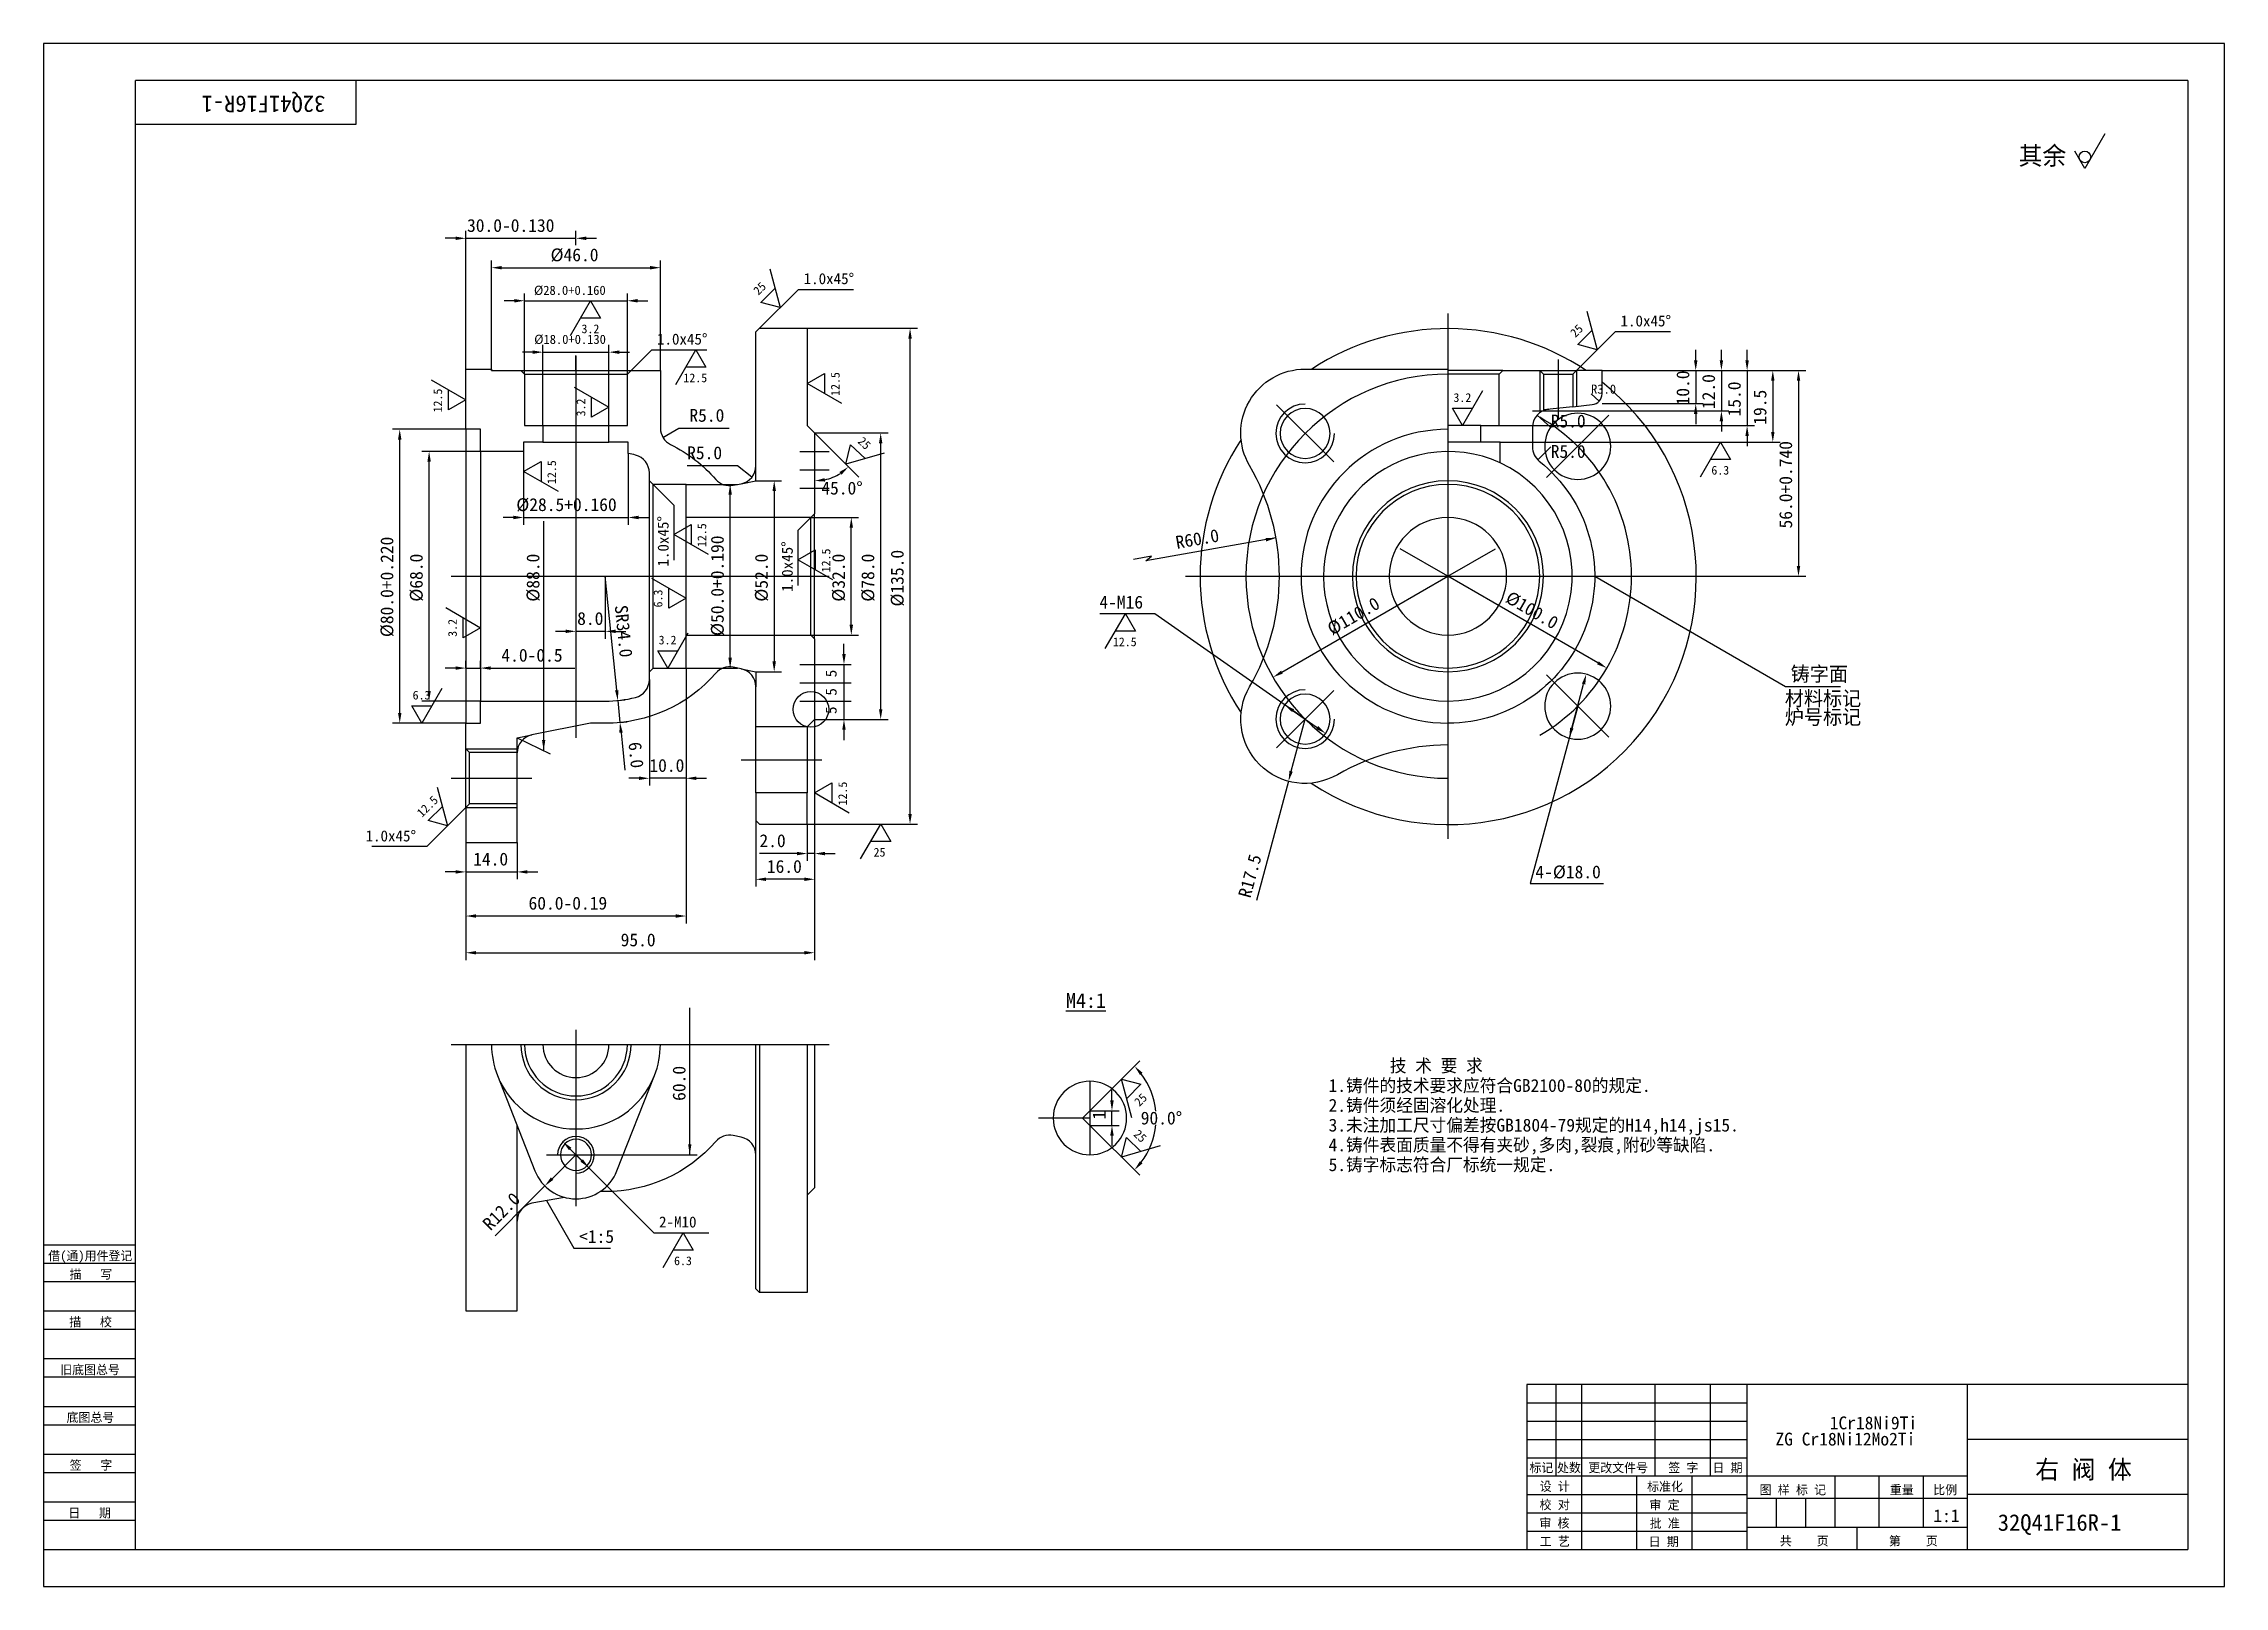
# Model space of a CAD drawing. Header units: metres. Extents: x 0 to 594, y 0 to 420.
import ezdxf

# ---------------------------------------------------------------- set-up
doc = ezdxf.new("R2010")
doc.units = ezdxf.units.M
for name, color, linetype in [('B', 3, 'Continuous'), ('C', 6, 'Continuous'), ('D', 1, 'Continuous'), ('FL', 5, 'Continuous'), ('HA', 5, 'Continuous'), ('T', 7, 'Continuous'), ('TL', 4, 'Continuous')]:
    doc.layers.add(name, color=color, linetype=linetype)

# ---------------------------------------------------------------- blocks, each defined once
blk = doc.blocks.new('TUKUN2')
at = {"layer": 'FL'}
for p, q in [((594, 420), (0, 420)), ((0, 420), (0, 0)), ((594, 0), (594, 420)), ((0, 83), (25, 83)), ((0, 75), (25, 75)), ((0, 70), (25, 70)), ((0, 62), (25, 62)), ((0, 57), (25, 57)), ((412, 30), (412, 55)), ((419, 10), (419, 55)), ((439, 30), (439, 55)), ((454, 30), (454, 55)), ((0, 49), (25, 49)), ((404, 50), (464, 50)), ((0, 44), (25, 44)), ((404, 45), (464, 45)), ((0, 36), (25, 36)), ((404, 40), (464, 40)), ((0, 31), (25, 31)), ((404, 35), (464, 35)), ((449, 10), (449, 30)), ((404, 25), (464, 25)), ((0, 23), (25, 23)), ((0, 18), (25, 18)), ((404, 20), (464, 20)), ((404, 15), (464, 15)), ((0, 0), (594, 0))]:
    blk.add_line(p, q, dxfattribs=at)
at = {"layer": 'TL'}
for p, q in [((584, 410), (25, 410)), ((25, 10), (25, 410)), ((85, 410), (85, 398)), ((584, 410), (584, 10)), ((85, 398), (25, 398)), ((0, 93), (25, 93)), ((0, 88), (25, 88)), ((584, 55), (404, 55)), ((404, 55), (404, 10)), ((464, 10), (464, 55)), ((524, 10), (524, 55)), ((584, 40), (524, 40)), ((524, 30), (404, 30)), ((434, 10), (434, 30)), ((488, 16), (488, 30)), ((500, 16), (500, 30)), ((512, 16), (512, 30)), ((464, 24), (524, 24)), ((472, 16), (472, 24)), ((480, 16), (480, 24)), ((584, 25), (524, 25)), ((524, 16), (464, 16)), ((494, 10), (494, 16)), ((0, 10), (584, 10))]:
    blk.add_line(p, q, dxfattribs=at)
at = {"layer": 'T'}
for s, p in [('借(通)用件登记', (1.26, 88.76)), ('描   写', (7.09, 83.76)), ('描   校', (6.98, 70.76)), ('旧底图总号', (4.52, 57.76)), ('底图总号', (6.25, 44.76)), ('签   字', (7.1, 31.76)), ('标记', (404.71, 31.07)), ('处数', (412.22, 31.07)), ('更改文件号', (420.75, 31.07)), ('签 字', (442.53, 31.07)), ('日 期', (454.57, 31.07)), ('校 对', (407.48, 20.99)), ('设 计', (407.5, 25.99)), ('标准化', (436.77, 25.93)), ('审 定', (437.39, 20.93)), ('图 样 标 记', (467.4, 25.04)), ('重量', (502.88, 25.04)), ('比例', (514.7, 25.04)), ('日   期', (6.72, 18.76)), ('审 核', (407.41, 15.99)), ('批 准', (437.46, 15.93)), ('工 艺', (407.52, 10.99)), ('日 期', (437.18, 10.93)), ('共    页', (472.91, 11.13)), ('第    页', (502.62, 11.13))]:
    blk.add_text(s, height=2.5, dxfattribs=at).set_placement(p)

msp = doc.modelspace()

# ---------------------------------------------------------------- linework, layer by layer
at = {"layer": 'B'}
msp.add_lwpolyline([(123.6, 139.07, 0.68), (166.4, 139.07, 0.68)], format="xyb", dxfattribs=at)
at = {"layer": 'C'}
for p, q in [((382.5, 346.5), (382.5, 203.5)), ((145, 335), (145, 231)), ((412.5, 334), (412.5, 317.74)), ((335.83, 321.67), (351.39, 306.11)), ((409.37, 301.87), (426.34, 318.84)), ((206, 309), (214, 309)), ((206, 304), (214, 304)), ((206, 299), (214, 299)), ((111, 275), (214, 275)), ((311, 275), (454, 275)), ((206, 251), (210, 251)), ((206, 246), (210, 246)), ((351.39, 243.89), (335.83, 228.33)), ((409.37, 248.13), (426.34, 231.16)), ((206, 241), (210, 241)), ((111, 220), (133, 220)), ((190, 225), (212, 225)), ((145, 151.5), (145, 103.5)), ((111, 147.5), (214, 147.5)), ((285, 127.5), (271, 127.5)), ((137, 117.5), (153, 117.5))]:
    msp.add_line(p, q, dxfattribs=at)
for radius, start, end in [(55, 90, 270), (50, 300, 60)]:
    msp.add_arc((382.5, 275), radius, start, end, dxfattribs=at)
at = {"layer": 'D'}
for p, q in [((561.46, 395.46), (556, 386)), ((556, 386), (553.27, 390.73)), ((115, 331.39), (115, 369)), ((145, 365.16), (145, 369)), ((112.2, 367), (109.4, 367)), ((115, 367), (145, 367)), ((147.8, 367), (150.6, 367)), ((122, 331), (122, 361)), ((124.8, 359), (165.2, 359)), ((168, 331), (168, 361)), ((197.83, 358.71), (200.66, 348.16)), ((131, 330), (131, 352)), ((159, 330), (159, 352)), ((195, 342.5), (205.61, 353.11)), ((195.38, 349.57), (199.24, 353.43)), ((205.61, 353.11), (220.61, 353.11)), ((128.2, 350), (125.4, 350)), ((131, 350), (159, 350)), ((143.54, 340.54), (149, 350)), ((151.73, 345.27), (146.27, 345.27)), ((149, 350), (151.73, 345.27)), ((161.8, 350), (164.6, 350)), ((200.66, 348.16), (195.38, 349.57)), ((420.33, 347.21), (423.16, 336.66)), ((208, 342.5), (238, 342.5)), ((236, 210.3), (236, 339.7)), ((417.5, 331), (428.11, 341.61)), ((417.88, 338.07), (421.74, 341.93)), ((428.11, 341.61), (443.11, 341.61)), ((133.2, 336), (130.4, 336)), ((136, 316), (136, 338)), ((136, 336), (154, 336)), ((145, 331), (145, 335.1)), ((154, 316), (154, 338)), ((156.8, 336), (159.6, 336)), ((160, 331), (165.66, 336.66)), ((165.66, 336.66), (180.66, 336.66)), ((172.19, 327.19), (177.66, 336.66)), ((177.66, 336.66), (180.39, 331.92)), ((423.16, 336.66), (417.88, 338.07)), ((450, 333.8), (450, 336.6)), ((457, 333.8), (457, 336.6)), ((464, 333.8), (464, 336.6)), ((105.54, 328.46), (115, 323)), ((180.39, 331.92), (174.92, 331.92)), ((208, 327.5), (212.73, 330.23)), ((217.46, 322.04), (208, 327.5)), ((212.73, 330.23), (212.73, 324.77)), ((424.5, 331), (452, 331)), ((424.5, 331), (459, 331)), ((424.5, 331), (466, 331)), ((424.5, 331), (473, 331)), ((424.5, 331), (480, 331)), ((450, 331), (450, 322)), ((457, 331), (457, 320)), ((464, 331), (464, 316)), ((471, 328.2), (471, 314.3)), ((478, 328.2), (478, 277.8)), ((110.27, 320.27), (110.27, 325.73)), ((115, 323), (110.27, 320.27)), ((144.54, 326.46), (154, 321)), ((149.27, 318.27), (149.27, 323.73)), ((154, 321), (149.27, 318.27)), ((391.96, 325.46), (386.5, 316)), ((423.73, 322.69), (421.5, 324.7)), ((424.5, 322), (452, 322)), ((115, 315), (95, 315)), ((168.67, 312.81), (173, 315.31)), ((173, 315.31), (175.8, 315.31)), ((175.8, 315.31), (186.72, 315.31)), ((386.5, 316), (383.77, 320.73)), ((383.77, 320.73), (389.23, 320.73)), ((396.5, 316), (466, 316)), ((405.5, 320), (459, 320)), ((406.78, 318.84), (410.5, 315.5)), ((450, 319.2), (450, 316.4)), ((457, 317.2), (457, 314.4)), ((97, 237.8), (97, 312.2)), ((119, 309), (103, 309)), ((130.75, 309), (130.75, 289)), ((210, 314), (222.02, 301.98)), ((210, 314), (230, 314)), ((218.49, 305.51), (219.81, 310.82)), ((219.81, 310.82), (223.74, 307.02)), ((228, 238.8), (228, 311.2)), ((396.75, 311.5), (473, 311.5)), ((406.96, 306.69), (410.5, 310.23)), ((451.29, 302.04), (456.75, 311.5)), ((456.75, 311.5), (459.48, 306.77)), ((464, 313.2), (464, 310.4)), ((105, 243.8), (105, 306.2)), ((130.75, 303.5), (135.48, 306.23)), ((140.21, 298.04), (130.75, 303.5)), ((135.48, 306.23), (135.48, 300.77)), ((159.25, 308.42), (159.25, 289)), ((186.2, 305.1), (175.28, 305.1)), ((189, 305.1), (186.2, 305.1)), ((192.87, 301.93), (189, 305.1)), ((194, 301), (194, 305.1)), ((228.99, 308.53), (218.49, 305.51)), ((459.48, 306.77), (454.02, 306.77)), ((166, 300), (171.66, 294.34)), ((175, 300), (189, 300)), ((187, 252.8), (187, 297.2)), ((189.98, 300.2), (194, 301)), ((194, 301), (201, 301)), ((199, 298.2), (199, 251.8)), ((171.66, 294.34), (171.66, 279.34)), ((127.95, 291), (125.15, 291)), ((130.75, 291), (159.25, 291)), ((136.21, 227.53), (136.21, 290)), ((162.05, 291), (164.85, 291)), ((171.66, 286.34), (176.39, 289.08)), ((181.12, 280.88), (171.66, 286.34)), ((176.39, 289.08), (176.39, 283.61)), ((209, 291), (205.46, 287.46)), ((205.46, 287.46), (205.46, 272.46)), ((209, 291), (222, 291)), ((220, 261.8), (220, 288.2)), ((335.66, 285.42), (300.21, 279.17)), ((205.46, 279.46), (210.2, 282.2)), ((214.93, 274), (205.46, 279.46)), ((210.2, 282.2), (210.2, 276.73)), ((301.74, 280.45), (296.82, 279.58)), ((300.21, 279.17), (301.74, 280.45)), ((382.5, 275), (369.51, 282.5)), ((382.5, 275), (395.49, 282.5)), ((145, 275), (145, 258)), ((156.11, 243.96), (153, 275)), ((153, 275), (153, 258)), ((165.54, 274.46), (175, 269)), ((337.29, 248.9), (382.5, 275)), ((423.38, 251.4), (382.5, 275)), ((422.5, 275), (474.46, 245)), ((450, 275), (480, 275)), ((170.27, 266.27), (170.27, 271.73)), ((175, 269), (170.27, 266.27)), ((109.54, 266.46), (119, 261)), ((114.27, 258.27), (114.27, 263.73)), ((302.65, 264.79), (287.65, 264.79)), ((289.19, 255.32), (294.65, 264.79)), ((294.65, 264.79), (297.38, 260.06)), ((343.61, 236.11), (302.65, 264.79)), ((119, 261), (114.27, 258.27)), ((142.2, 260), (139.4, 260)), ((153, 260), (145, 260)), ((155.8, 260), (158.6, 260)), ((175.46, 259.46), (170, 250)), ((209, 259), (222, 259)), ((218, 253.8), (218, 256.6)), ((297.38, 260.06), (291.92, 260.06)), ((112.2, 250), (109.4, 250)), ((115, 250), (115, 252)), ((115, 250), (119, 250)), ((119, 250), (119, 252)), ((121.8, 250), (124.6, 250)), ((124.6, 250), (144.69, 250)), ((170, 250), (167.27, 254.73)), ((167.27, 254.73), (172.73, 254.73)), ((175, 250), (189, 250)), ((175, 250), (175, 218)), ((175, 250), (175, 180.5)), ((189.98, 249.8), (194, 249)), ((210, 251), (220, 251)), ((210, 251), (220, 251)), ((218, 251), (218, 236)), ((108.46, 244.46), (103, 235)), ((156.11, 243.96), (155.84, 246.74)), ((165, 246.86), (165, 218)), ((194, 249), (201, 249)), ((194, 249), (194, 244.9)), ((210, 246), (220, 246)), ((416.25, 233.66), (419.46, 245.63)), ((474.46, 245), (489.46, 245)), ((103, 235), (100.27, 239.73)), ((100.27, 239.73), (105.73, 239.73)), ((119, 241), (103, 241)), ((156.39, 241.17), (158.38, 241.37)), ((156.39, 241.17), (156.99, 235.2)), ((210, 241), (220, 241)), ((340.33, 238.4), (346.89, 233.81)), ((417.86, 239.64), (404.91, 191.35)), ((115, 235), (95, 235)), ((156.99, 235.2), (158.98, 235.4)), ((157.27, 232.41), (157.55, 229.63)), ((210, 236), (230, 236)), ((210, 236), (210, 170.5)), ((210, 236), (220, 236)), ((210, 236), (210, 197.5)), ((210, 236), (210, 190.5)), ((218, 233.2), (218, 230.4)), ((339.8, 221.91), (343.61, 236.11)), ((129, 231), (138.01, 226.66)), ((157.55, 229.63), (158.29, 222.24)), ((162.2, 220), (159.4, 220)), ((175, 220), (165, 220)), ((177.8, 220), (180.6, 220)), ((107.22, 217.61), (110.05, 207.05)), ((210, 216), (214.73, 218.73)), ((219.46, 210.54), (210, 216)), ((214.73, 218.73), (214.73, 213.27)), ((339.08, 219.21), (333.9, 199.89)), ((115, 212), (104.39, 201.39)), ((104.77, 208.46), (108.64, 212.33)), ((110.05, 207.05), (104.77, 208.46)), ((194, 208.5), (194, 190.5)), ((115, 202.5), (115, 192.5)), ((115, 202.5), (115, 180.5)), ((129, 202.5), (129, 192.5)), ((208, 207.5), (238, 207.5)), ((208, 207.5), (208, 197.5)), ((222.54, 198.04), (228, 207.5)), ((230.73, 202.77), (225.27, 202.77)), ((228, 207.5), (230.73, 202.77)), ((104.39, 201.39), (89.39, 201.39)), ((202.4, 199.5), (194.98, 199.5)), ((205.2, 199.5), (202.4, 199.5)), ((210, 199.5), (208, 199.5)), ((212.8, 199.5), (215.6, 199.5)), ((333.9, 199.89), (330.39, 186.76)), ((112.2, 194.5), (109.4, 194.5)), ((115, 194.5), (129, 194.5)), ((131.8, 194.5), (134.6, 194.5)), ((207.2, 192.5), (196.8, 192.5)), ((404.91, 191.35), (424.91, 191.35)), ((115, 182.5), (115, 170.5)), ((172.2, 182.5), (117.8, 182.5)), ((117.8, 172.5), (207.2, 172.5)), ((176, 117.5), (176, 157.5)), ((285, 129.5), (298.56, 143.06)), ((296.43, 127.55), (293.61, 138.11)), ((293.61, 138.11), (298.88, 136.69)), ((298.88, 136.69), (295.02, 132.83)), ((291, 132.3), (291, 135.1)), ((285, 129.5), (293, 129.5)), ((285, 125.5), (298.56, 111.94)), ((285, 125.5), (293, 125.5)), ((291, 125.5), (291, 129.5)), ((143.44, 119.06), (146.56, 115.94)), ((291, 122.7), (291, 119.9)), ((293.61, 116.89), (294.93, 122.2)), ((304.11, 119.91), (293.61, 116.89)), ((294.93, 122.2), (298.86, 118.4)), ((138.49, 110.99), (145, 117.5)), ((145, 117.5), (178, 117.5)), ((145, 117.5), (166.21, 96.29)), ((136.51, 109.01), (132.55, 105.05)), ((132.55, 105.05), (122.95, 95.45)), ((136.94, 105.09), (144.44, 92.1)), ((166.21, 96.29), (181.21, 96.29)), ((168.75, 86.82), (174.21, 96.29)), ((174.21, 96.29), (176.95, 91.55)), ((144.44, 92.1), (154.44, 92.1)), ((176.95, 91.55), (171.48, 91.55))]:
    msp.add_line(p, q, dxfattribs=at)
msp.add_circle((556, 389.15), 1.58, dxfattribs=at)
for centre, radius, start, end in [((210, 314), 13.05, 282.31, 302.69), ((283, 127.5), 20, 5.28, 36.97), ((283, 127.5), 20, 323.03, 354.72)]:
    msp.add_arc(centre, radius, start, end, dxfattribs=at)
for points in [[(112.2, 367.47), (112.2, 366.53), (115, 367)], [(147.8, 367.47), (147.8, 366.53), (145, 367)], [(124.8, 359.47), (124.8, 358.53), (122, 359)], [(165.2, 359.47), (165.2, 358.53), (168, 359)], [(128.2, 350.47), (128.2, 349.53), (131, 350)], [(161.8, 350.47), (161.8, 349.53), (159, 350)], [(235.53, 339.7), (236.47, 339.7), (236, 342.5)], [(133.2, 336.47), (133.2, 335.53), (136, 336)], [(156.8, 336.47), (156.8, 335.53), (154, 336)], [(449.53, 333.8), (450.47, 333.8), (450, 331)], [(456.53, 333.8), (457.47, 333.8), (457, 331)], [(463.53, 333.8), (464.47, 333.8), (464, 331)], [(470.53, 328.2), (471.47, 328.2), (471, 331)], [(477.53, 328.2), (478.47, 328.2), (478, 331)], [(449.53, 319.2), (450.47, 319.2), (450, 322)], [(96.53, 312.2), (97.47, 312.2), (97, 315)], [(456.53, 317.2), (457.47, 317.2), (457, 320)], [(463.53, 313.2), (464.47, 313.2), (464, 316)], [(104.53, 306.2), (105.47, 306.2), (105, 309)], [(227.53, 311.2), (228.47, 311.2), (228, 314)], [(470.53, 314.3), (471.47, 314.3), (471, 311.5)], [(216.76, 303.38), (217.34, 302.65), (219.23, 304.77)], [(186.53, 297.2), (187.47, 297.2), (187, 300)], [(198.53, 298.2), (199.47, 298.2), (199, 301)], [(212.83, 300.78), (212.73, 301.71), (210, 300.95)], [(127.95, 291.47), (127.95, 290.53), (130.75, 291)], [(162.05, 291.47), (162.05, 290.53), (159.25, 291)], [(219.53, 288.2), (220.47, 288.2), (220, 291)], [(332.99, 284.47), (332.82, 285.39), (335.66, 285.42)], [(477.53, 277.8), (478.47, 277.8), (478, 275)], [(219.53, 261.8), (220.47, 261.8), (220, 259)], [(142.2, 260.47), (142.2, 259.53), (145, 260)], [(155.8, 260.47), (155.8, 259.53), (153, 260)], [(112.2, 250.47), (112.2, 249.53), (115, 250)], [(121.8, 250.47), (121.8, 249.53), (119, 250)], [(186.53, 252.8), (187.47, 252.8), (187, 250)], [(198.53, 251.8), (199.47, 251.8), (199, 249)], [(217.53, 253.8), (218.47, 253.8), (218, 251)], [(423.14, 251), (423.61, 251.8), (425.8, 250)], [(104.53, 243.8), (105.47, 243.8), (105, 241)], [(155.65, 243.91), (156.58, 244), (156.39, 241.17)], [(156.58, 244), (155.65, 243.91), (156.39, 241.17)], [(337.53, 248.5), (337.06, 249.3), (334.87, 247.5)], [(419.91, 245.51), (419.01, 245.75), (420.18, 248.34)], [(96.53, 237.8), (97.47, 237.8), (97, 235)], [(227.53, 238.8), (228.47, 238.8), (228, 236)], [(340.06, 238.02), (340.6, 238.79), (338.04, 240.01)], [(157.74, 232.46), (156.81, 232.37), (156.99, 235.2)], [(217.53, 233.2), (218.47, 233.2), (218, 236)], [(346.62, 233.43), (347.15, 234.2), (349.18, 232.21)], [(416.7, 233.54), (415.8, 233.78), (415.53, 230.95)], [(135.75, 230.41), (136.21, 227.53), (136.66, 230.41)], [(162.2, 220.47), (162.2, 219.53), (165, 220)], [(177.8, 220.47), (177.8, 219.53), (175, 220)], [(340.26, 221.79), (339.35, 222.03), (339.08, 219.21)], [(235.53, 210.3), (236.47, 210.3), (236, 207.5)], [(205.2, 199.97), (205.2, 199.03), (208, 199.5)], [(212.8, 199.97), (212.8, 199.03), (210, 199.5)], [(112.2, 194.97), (112.2, 194.03), (115, 194.5)], [(131.8, 194.97), (131.8, 194.03), (129, 194.5)], [(196.8, 192.97), (196.8, 192.03), (194, 192.5)], [(207.2, 192.97), (207.2, 192.03), (210, 192.5)], [(117.8, 182.97), (117.8, 182.03), (115, 182.5)], [(172.2, 182.97), (172.2, 182.03), (175, 182.5)], [(117.8, 172.97), (117.8, 172.03), (115, 172.5)], [(207.2, 172.97), (207.2, 172.03), (210, 172.5)], [(298.63, 139.22), (299.33, 139.83), (297.14, 141.64)], [(290.53, 132.3), (291.47, 132.3), (291, 129.5)], [(290.53, 122.7), (291.47, 122.7), (291, 125.5)], [(143.11, 118.73), (143.77, 119.39), (141.46, 121.04)], [(175.54, 120.38), (176, 117.5), (176.46, 120.38)], [(146.23, 115.61), (146.89, 116.27), (148.54, 113.96)], [(299.33, 115.17), (298.63, 115.78), (297.14, 113.36)], [(138.82, 110.66), (138.16, 111.32), (136.51, 109.01)]]:
    msp.add_solid(points, dxfattribs=at)
at = {"layer": 'FL'}
for p, q in [((407.5, 331), (407.5, 320.21)), ((417.5, 331), (417.5, 321.26)), ((129, 231), (133.02, 231.8)), ((115, 228), (129, 228)), ((129, 226.9), (129, 231)), ((115, 212), (129, 212))]:
    msp.add_line(p, q, dxfattribs=at)
for points in [[(343.61, 321.89, 2.41), (351.61, 313.89, 2.41)], [(343.61, 244.11, 2.41), (351.61, 236.11, 2.41)]]:
    msp.add_lwpolyline(points, format="xyb", dxfattribs=at)
msp.add_circle((209, 238.75), 4.85, dxfattribs=at)
at = {"layer": 'HA'}
msp.add_line((382.5, 241), (382.5, 235), dxfattribs=at)
for centre, radius, start, end in [((285, 127.5), 10, 90, 270), ((285, 127.5), 10, 270, 90), ((145, 117.5), 5, 270, 180)]:
    msp.add_arc(centre, radius, start, end, dxfattribs=at)
at = {"layer": 'TL'}
for points in [[(175, 300), (166, 300), (165, 301), (165, 303.14, 0.34), (161.21, 307.99, 0.01), (159.25, 308.42), (159.25, 311.5), (154, 311.5), (154, 316), (159, 316), (159, 330), (160, 331), (168, 331), (168, 331), (168, 315.31, 0.28), (170.78, 310.83, -0.1), (183.08, 301.37, 0.27), (187.82, 299.76), (189.98, 300.2, 0.36), (194, 305.1), (194, 341.5), (195, 342.5), (208, 342.5), (208, 316), (210, 314), (210, 292), (209, 291), (175, 291)], [(416.5, 330), (416.5, 321.16), (421.81, 321.72, 0.38), (424.5, 324.7), (424.5, 331), (417.5, 331)], [(350.41, 313.89, 1), (336.81, 313.89, 1)], [(426.86, 310.36, 1), (408.86, 310.36, 1)], [(382.5, 301, 1), (382.5, 249, 1)], [(382.5, 300, 1), (382.5, 250, 1)], [(382.5, 291, 1), (382.5, 259, 1)], [(129, 227), (116, 227), (115, 228), (115, 235), (119, 235), (119, 241), (153, 241, 0.06), (161.21, 242.01, 0.34), (165, 246.86), (165, 249), (166, 250), (175, 250), (175, 259), (209, 259), (210, 258), (210, 236), (208, 234), (208, 234), (194, 234), (194, 244.9, 0.36), (189.98, 249.8), (187.82, 250.24, 0.27), (183.08, 248.63, -0.22), (153, 235), (149, 235), (133.02, 231.8, 0.36), (129, 226.9)], [(426.86, 239.64, 1), (408.86, 239.64, 1)], [(350.41, 236.11, 1), (336.81, 236.11, 1)], [(149.25, 117.5, 1), (140.75, 117.5, 1)]]:
    msp.add_lwpolyline(points, format="xyb", close=True, dxfattribs=at)
for points in [[(420.19, 331, 0.3), (345.4, 331.39, 0.3)], [(382.5, 229.07, 0.13), (352.39, 220.97, -0.77), (328.47, 244.89, 0.27), (328.47, 305.11, -0.58), (343.61, 331.39), (382.5, 331.39)], [(345.28, 218.69, 0.96), (424.5, 327.84, 0.96)], [(382.5, 241, 0.8), (396.75, 305.87), (396.75, 311.5), (391.5, 311.5), (391.5, 316), (396.5, 316), (396.5, 330), (397.5, 331), (407.5, 331), (408.5, 330), (408.5, 320.32), (409.98, 320.47, 0.38), (405.5, 315.5), (405.5, 310.23, 0.23), (407.39, 306.31, -0.71), (382.5, 235, -0.71)], [(382.5, 315, 1), (382.5, 235, 1)], [(326.19, 312.22, 0.3), (326.19, 237.78, 0.3)], [(396.75, 305.87, 1.24), (382.5, 241, 1.24)], [(122, 147.5, 0.09), (123.6, 139.07), (133.84, 113.1, 0.68), (156.16, 113.1), (166.4, 139.07, 0.09), (168, 147.5, 0.09)], [(130, 147.5, 1), (160, 147.5, 1)], [(131, 147.5, 1), (159, 147.5, 1)], [(136, 147.5, 1), (154, 147.5, 1)], [(194, 117.4, 0.36), (189.98, 122.3), (187.82, 122.74, 0.27), (183.08, 121.13, -0.22), (153, 107.5), (151.63, 107.5)], [(141.92, 105.9), (133.02, 104.3, 0.36), (129, 99.4, 0.36)]]:
    msp.add_lwpolyline(points, format="xyb", dxfattribs=at)
for points in [[(119, 309), (119, 315), (115, 315), (115, 331.39), (122, 331.39), (122, 331), (122, 331), (130, 331), (131, 330), (131, 316), (136, 316), (136, 311.5), (130.75, 311.5), (130.75, 309), (119, 309)], [(130, 331), (160, 331)], [(131, 330), (159, 330)], [(397.5, 331), (382.5, 331)], [(396.5, 330), (382.5, 330)], [(407.5, 331), (417.5, 331)], [(408.5, 330), (416.5, 330)], [(416.5, 321.16), (408.5, 320.32)], [(115, 315), (115, 235)], [(136, 316), (154, 316)], [(391.5, 316), (382.5, 316)], [(119, 309), (119, 241)], [(136, 311.5), (154, 311.5)], [(391.5, 311.5), (382.5, 311.5)], [(165, 249), (165, 301)], [(166, 250), (166, 300)], [(210, 258), (210, 292)], [(175, 259), (175, 291)], [(209, 259), (209, 291)], [(194, 216), (194, 234)], [(208, 234), (208, 216)], [(115, 212), (115, 228)], [(116, 213), (116, 227)], [(129, 213), (129, 227)], [(115, 147.5), (115, 75), (129, 75), (129, 125.37)], [(208, 147.5), (208, 80), (195, 80), (194, 81), (194, 147.5)], [(195, 147.5), (195, 80)], [(210, 147.5), (210, 108.5), (208, 106.5)], [(285, 137.5), (285, 129.5), (283, 127.5), (285, 125.5), (285, 117.5)], [(285, 129.5), (285, 125.5)]]:
    msp.add_lwpolyline(points, dxfattribs=at)
for points in [[(208, 216), (194, 216), (194, 208.5), (195, 207.5), (208, 207.5)], [(115, 212), (115, 202.5), (129, 202.5), (129, 213), (116, 213)]]:
    msp.add_lwpolyline(points, close=True, dxfattribs=at)

# ---------------------------------------------------------------- block references
at = {"layer": 'T'}
msp.add_blockref('TUKUN2', (0, 0), dxfattribs=at)

# ---------------------------------------------------------------- texts
at = {"layer": 'D'}
for s, height, rotation, p in [('32Q41F16R-1', 4.5, 180, (76.72, 405.8)), ('25', 2.38, 45, (194.73, 351.36)), ('25', 2.38, 45, (417.23, 339.86)), ('12.5', 2.38, 90, (216.83, 324.1)), ('10.0', 3.5, 90, (448.25, 321.5)), ('12.0', 3.5, 90, (455.25, 320.5)), ('15.0', 3.5, 90, (462.25, 318.5)), ('12.5', 2.38, 90, (108.55, 319.6)), ('3.2', 2.38, 90, (147.55, 318.51)), ('19.5', 3.5, 90, (469.25, 316.25)), ('25', 2.38, 316, (221.58, 311.5)), ('56.0+0.740', 3.5, 90, (476.25, 288)), ('12.5', 2.38, 90, (139.58, 300.1)), ('1.0x45%%d', 3, 90, (170.24, 277.64)), ('%%C80.0+0.220', 3.5, 90, (95.25, 258.42)), ('12.5', 2.38, 90, (180.49, 282.94)), ('%%C50.0+0.190', 3.5, 90, (185.25, 258.75)), ('R60.0', 3.5, 10, (308.69, 282.44)), ('%%C68.0', 3.5, 90, (103.25, 268.08)), ('%%C88.0', 3.5, 90, (135.04, 268.08)), ('%%C52.0', 3.5, 90, (197.25, 268.08)), ('1.0x45%%d', 3, 90, (204.05, 270.76)), ('12.5', 2.38, 90, (214.3, 276.06)), ('%%C32.0', 3.5, 90, (218.25, 268.08)), ('%%C78.0', 3.5, 90, (226.25, 268.08)), ('%%C135.0', 3.5, 90, (234.25, 266.75)), ('6.3', 2.38, 90, (168.55, 266.51)), ('%%C110.0', 3.5, 30, (350.95, 258.81)), ('%%C100.0', 3.5, 330, (397.88, 268.14)), ('3.2', 2.38, 90, (112.55, 258.51)), ('SR34.0', 3.5, 275.73, (155.56, 266.97)), ('5', 3, 90, (216, 247.5)), ('5', 3, 90, (216, 242.5)), ('5', 3, 90, (216, 237.5)), ('6.0', 3.5, 275.73, (159.3, 229.71)), ('12.5', 2.38, 45, (103.08, 209.21)), ('12.5', 2.38, 90, (218.83, 212.6)), ('R17.5', 3.5, 75, (328.7, 187.21)), ('60.0', 3.5, 90, (174.83, 132.17)), ('25', 2.38, 45, (298.49, 130.5)), ('1', 3.5, 90, (289.25, 127.08)), ('25', 2.38, 316, (296.7, 122.87)), ('R12.0', 3.5, 45, (121.71, 96.68))]:
    msp.add_text(s, height=height, rotation=rotation, dxfattribs=at).set_placement(p)
for s, height, p in [('其余', 5, (537.94, 387)), ('30.0-0.130', 3.5, (115.33, 368.75)), ('%%C46.0', 3.5, (138.08, 360.75)), ('1.0x45%%d', 3, (207.02, 354.52)), ('%%C28.0+0.160', 2.5, (133.57, 351.6)), ('1.0x45%%D', 3, (429.52, 343.02)), ('%%C18.0+0.130', 2.5, (133.63, 338.25)), ('3.2', 2.38, (146.51, 341.17)), ('1.0x45%%d', 3, (167.07, 338.07)), ('12.5', 2.38, (174.26, 327.82)), ('R3.0', 2.5, (421.5, 324.7)), ('3.2', 2.38, (384.01, 322.45)), ('R5.0', 3.5, (175.89, 317.06)), ('R5.0', 3.5, (410.5, 315.5)), ('R5.0', 3.5, (175.28, 306.85)), ('R5.0', 3.5, (410.5, 307.23)), ('6.3', 2.38, (454.26, 302.67)), ('45.0%%d', 3.5, (211.83, 297.25)), ('%%C28.5+0.160', 3.5, (128.75, 292.75)), ('4-M16', 3.5, (287.57, 266.2)), ('8.0', 3.5, (145.33, 261.75)), ('3.2', 2.38, (167.51, 256.45)), ('12.5', 2.38, (291.25, 255.95)), ('4.0-0.5', 3.5, (124.69, 251.75)), ('铸字面', 4, (475.88, 246.41)), ('6.3', 2.38, (100.51, 241.45)), ('材料标记', 4, (474.27, 239.74)), ('炉号标记', 4, (474.27, 234.68)), ('10.0', 3.5, (165, 221.75)), ('1.0x45%%d', 3, (87.69, 202.81)), ('2.0', 3.5, (194.98, 201.25)), ('14.0', 3.5, (117, 196.25)), ('16.0', 3.5, (197, 194.25)), ('25', 2.38, (226.07, 198.67)), ('4-%%C18.0', 3.5, (406.33, 192.76)), ('60.0-0.19', 3.5, (132.08, 184.25)), ('95.0', 3.5, (157.17, 174.25)), ('%%UM4:1%%U', 4, (278.46, 157.5)), ('       技 术 要 求', 3.5, (350, 140)), ('1.铸件的技术要求应符合GB2100-80的规定.', 3.5, (350, 134.61)), ('2.铸件须经固溶化处理.', 3.5, (350, 129.22)), ('90.0%%d', 3.5, (298.83, 125.75)), ('3.未注加工尺寸偏差按GB1804-79规定的H14,h14,js15.', 3.5, (350, 123.83)), ('4.铸件表面质量不得有夹砂,多肉,裂痕,附砂等缺陷.', 3.5, (350, 118.44)), ('5.铸字标志符合厂标统一规定.', 3.5, (350, 113.05)), ('<1:5', 3.5, (145.86, 93.51)), ('2-M10', 3, (167.63, 97.7)), ('6.3', 2.38, (171.72, 87.45)), ('ZG Cr18Ni12Mo2Ti', 3.5, (471.73, 38.35)), ('1Cr18Ni9Ti', 3.5, (486.5, 42.75)), ('右 阀 体', 5, (542.49, 29.32)), ('1:1', 3.5, (514.72, 17.48)), ('32Q41F16R-1', 4.5, (532.28, 15.13))]:
    msp.add_text(s, height=height, dxfattribs=at).set_placement(p)

doc.saveas('drawing.dxf')
